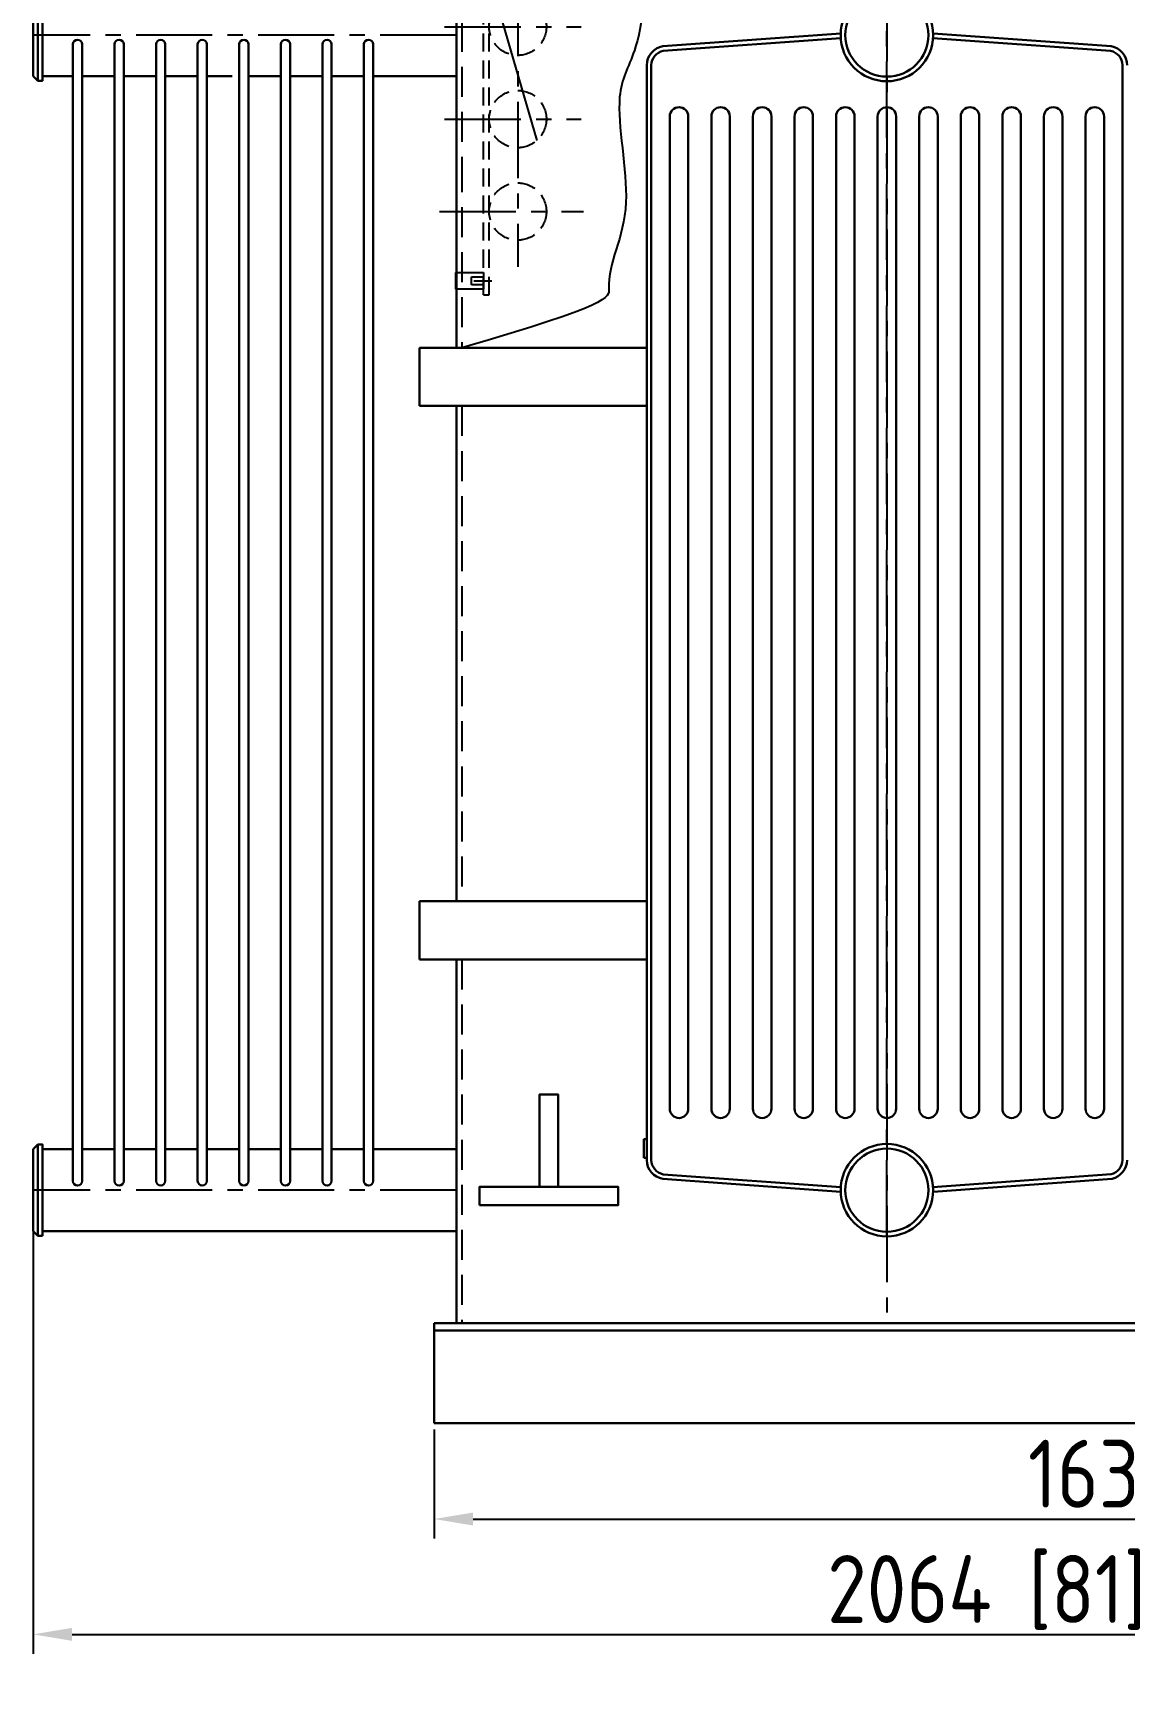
# Model space of a CAD drawing. Header units: inches. Extents: x 198356 to 209798, y -190593 to -183267.
# Drawn here: x 202446 to 203628, y -186326 to -184529 of the extents above; entities that cross this region are included whole.
import ezdxf

# ---------------------------------------------------------------- set-up
doc = ezdxf.new("R2010")
doc.units = ezdxf.units.IN
doc.header["$LTSCALE"] = 13
doc.linetypes.add('CENTERX2', pattern=[101.6, 63.5, -12.7, 12.7, -12.7])
doc.linetypes.add('DASHED', pattern=[0.75, 0.5, -0.25])
for name, color, linetype in [('1', 4, 'Continuous'), ('4虚线层', 6, 'DASHED'), ('粗实线', 4, 'Continuous')]:
    doc.layers.add(name, color=color, linetype=linetype)
doc.layers.add('2细实线', color=3, linetype='Continuous', lineweight=20)
doc.layers.add('标注、文本', color=3, linetype='Continuous', lineweight=25)
doc.styles.get("Standard").update_dxf_attribs({"font": 'gbenor.shx', "bigfont": 'gbcbig.shx'})
doc.dimstyles.new('英寸 1-10', dxfattribs={"dimscale": 14, "dimtxt": 3.5, "dimasz": 2, "dimexe": 1.5, "dimexo": 0.5, "dimgap": 0.5, "dimtad": 1, "dimtoh": 1, "dimdec": 0, "dimdsep": 46, "dimtxsty": 'Standard', "dimcen": 2.5, "dimclrd": 3, "dimclre": 3, "dimclrt": 3, "dimadec": 0, "dimazin": 2, "dimtfac": 1, "dimtdec": 0, "dimtmove": 0, "dimatfit": 2, "dimfxl": 1, "dimarcsym": 0})

# ---------------------------------------------------------------- blocks, each defined once
blk = doc.blocks.new('*D80')
at = {"layer": '2细实线', "color": 3, "linetype": 'ByBlock', "lineweight": -2}
for p, q in [((202880.5, -186039.8), (202880.5, -186157.7)), ((204510.5, -186039.8), (204510.5, -186157.7)), ((202922.5, -186136.7), (204468.5, -186136.7))]:
    blk.add_line(p, q, dxfattribs=at)
at = {"layer": '2细实线', "color": 3, "linetype": 'ByBlock'}
for points in [[(202922.5, -186129.7), (202922.5, -186143.7), (202880.5, -186136.7)], [(204468.5, -186129.7), (204468.5, -186143.7), (204510.5, -186136.7)]]:
    blk.add_solid(points, dxfattribs=at)
at = {"layer": 'Defpoints', "color": 0, "linetype": 'ByBlock'}
for p in [(202880.5, -186032.8), (204510.5, -186032.8), (204510.5, -186136.7)]:
    blk.add_point(p, dxfattribs=at)
at = {"layer": '2细实线', "color": 3, "linetype": 'ByBlock', "insert": (203695.5, -186091.4), "char_height": 73.5, "attachment_point": 5}
blk.add_mtext('1630 [64]', dxfattribs=at)
blk = doc.blocks.new('*D84')
at = {"layer": '2细实线', "color": 3, "linetype": 'ByBlock', "lineweight": -2}
for p, q in [((202446.5, -185787.8), (202446.5, -186282.5)), ((204510.5, -186080.7), (204510.5, -186282.5)), ((202488.5, -186261.5), (204468.5, -186261.5))]:
    blk.add_line(p, q, dxfattribs=at)
at = {"layer": '2细实线', "color": 3, "linetype": 'ByBlock'}
for points in [[(202488.5, -186254.5), (202488.5, -186268.5), (202446.5, -186261.5)], [(204468.5, -186254.5), (204468.5, -186268.5), (204510.5, -186261.5)]]:
    blk.add_solid(points, dxfattribs=at)
at = {"layer": 'Defpoints', "color": 0, "linetype": 'ByBlock'}
for p in [(202446.5, -185780.8), (204510.5, -186073.7), (204510.5, -186261.5)]:
    blk.add_point(p, dxfattribs=at)
at = {"layer": '2细实线', "color": 3, "linetype": 'ByBlock', "insert": (203478.5, -186216.2), "char_height": 73.5, "attachment_point": 5}
blk.add_mtext('2064 [81]', dxfattribs=at)
blk = doc.blocks.new('A$C3F113F42')
at = {"layer": '1', "color": 1, "linetype": 'CENTERX2', "lineweight": -3, "ltscale": 0.1}
for p, q in [((84.7, 340.8), (84.7, 30.3)), ((5.5, 290), (153.3, 290)), ((5.5, 190), (153.3, 190)), ((0, 90), (155.7, 90))]:
    blk.add_line(p, q, dxfattribs=at)
at = {"layer": '4虚线层', "ltscale": 3}
for p, q in [((53.7, 380), (47.7, 380)), ((47.7, 0), (47.7, 380)), ((53.7, 0), (53.7, 380)), ((37, 365), (62.1, 365)), ((37, 15), (62.1, 15)), ((47.7, 0), (53.7, 0))]:
    blk.add_line(p, q, dxfattribs=at)
at = {"layer": '4虚线层', "ltscale": 5}
for points in [[(17.7, 373.9), (47.7, 373.9), (47.7, 356.1), (17.7, 356.1)], [(17.7, 373.9), (47.7, 373.9), (47.7, 356.1), (17.7, 356.1)], [(17.7, 23.9), (47.7, 23.9), (47.7, 6.1), (17.7, 6.1)], [(17.7, 23.9), (47.7, 23.9), (47.7, 6.1), (17.7, 6.1)]]:
    blk.add_lwpolyline(points, close=True, dxfattribs=at)
at = {"layer": '4虚线层', "ltscale": 3}
for points in [[(34.8, 369.3), (47.7, 369.3), (47.7, 360.7), (34.8, 360.7)], [(34.8, 369.3), (47.7, 369.3), (47.7, 360.7), (34.8, 360.7)], [(34.8, 19.3), (47.7, 19.3), (47.7, 10.7), (34.8, 10.7)], [(34.8, 19.3), (47.7, 19.3), (47.7, 10.7), (34.8, 10.7)]]:
    blk.add_lwpolyline(points, close=True, dxfattribs=at)
for centre in [(84.7, 290), (84.7, 190), (84.7, 90)]:
    blk.add_circle(centre, 31, dxfattribs=at)

msp = doc.modelspace()

# ---------------------------------------------------------------- linework, layer by layer
at = {"layer": '1', "color": 1, "linetype": 'CENTERX2', "lineweight": -3, "ltscale": 0.1}
for p, q in [((203370.464, -184212.802), (203370.464, -185924.802)), ((203370.464, -185830.846), (203370.464, -184480.802)), ((202904.464, -184530.802), (202446.464, -184530.802)), ((202904.464, -185780.802), (202446.464, -185780.802))]:
    msp.add_line(p, q, dxfattribs=at)
at = {"layer": '1', "ltscale": 5}
msp.add_line((203620.464, -185924.802), (202880.464, -185924.802), dxfattribs=at)
at = {"layer": '4虚线层', "ltscale": 5}
for p, q in [((202910.464, -184223.802), (202910.464, -184668.181)), ((202910.464, -184668.302), (202910.464, -184869.181)), ((202910.464, -184932.181), (202910.464, -185468.181)), ((202910.464, -185531.181), (202910.464, -185924.802))]:
    msp.add_line(p, q, dxfattribs=at)
at = {"layer": '标注、文本', "ltscale": 16.7707}
msp.add_line((202796.692, -183971.446), (202991.481, -184645.037), dxfattribs=at)
at = {"layer": '标注、文本', "color": 4, "lineweight": 30}
for p, q in [((203127.849, -184542.996), (203320.498, -184528.981)), ((203420.431, -184528.981), (203613.08, -184542.996)), ((203128.493, -184547.956), (203320.568, -184534.023)), ((203420.361, -184534.023), (203612.596, -184547.968)), ((203110.464, -184563.373), (203110.464, -185748.276)), ((203115.464, -184563.373), (203115.464, -185748.276)), ((203625.464, -184563.373), (203625.464, -185748.276)), ((203135.464, -184618.901), (203135.464, -185692.747)), ((203155.464, -184618.901), (203155.464, -185692.747)), ((203180.464, -184618.901), (203180.464, -185692.747)), ((203200.464, -184618.901), (203200.464, -185692.747)), ((203225.464, -184618.901), (203225.464, -185692.747)), ((203245.464, -184618.901), (203245.464, -185692.747)), ((203270.464, -184618.901), (203270.464, -185692.747)), ((203290.464, -184618.901), (203290.464, -185692.747)), ((203315.464, -184618.901), (203315.464, -185692.747)), ((203335.464, -184618.901), (203335.464, -185692.747)), ((203360.464, -184618.901), (203360.464, -185692.747)), ((203380.464, -184618.901), (203380.464, -185692.747)), ((203405.464, -184618.901), (203405.464, -185692.747)), ((203425.464, -184618.901), (203425.464, -185692.747)), ((203450.464, -184618.901), (203450.464, -185692.747)), ((203470.464, -184618.901), (203470.464, -185692.747)), ((203495.464, -184618.901), (203495.464, -185692.747)), ((203515.464, -184618.901), (203515.464, -185692.747)), ((203540.464, -184618.901), (203540.464, -185692.747)), ((203560.464, -184618.901), (203560.464, -185692.747)), ((203585.464, -184618.901), (203585.464, -185692.747)), ((203605.464, -184618.901), (203605.464, -185692.747)), ((203127.854, -185768.588), (203320.498, -185782.677)), ((203128.493, -185763.692), (203320.568, -185777.625)), ((203613.368, -185763.624), (203420.361, -185777.625)), ((203614.245, -185768.567), (203420.431, -185782.667)), ((202880.464, -185924.802), (202880.464, -185932.802)), ((202880.464, -185924.802), (202880.464, -185932.802)), ((203800.464, -185924.802), (202880.464, -185924.802)), ((202880.464, -185932.802), (202880.464, -185924.802)), ((203800.464, -185932.802), (202880.464, -185932.802)), ((202880.464, -186032.802), (202880.464, -185932.802)), ((204510.464, -186032.802), (202880.464, -186032.802))]:
    msp.add_line(p, q, dxfattribs=at)
msp.add_lwpolyline([(203107.464, -185745.762), (203110.464, -185745.762), (203110.464, -185725.762), (203107.464, -185725.762)], close=True, dxfattribs=at)
for centre, radius in [((203370.464, -184530.802), 50), ((203370.464, -184530.802), 45), ((203370.464, -184530.802), 45), ((203370.464, -185780.846), 50), ((203370.464, -185780.846), 45), ((203370.464, -185780.846), 45), ((203370.464, -185780.846), 45)]:
    msp.add_circle(centre, radius, dxfattribs=at)
for centre, radius, start, end in [((203131.599, -184563.8), 21.139, 100.218513, 178.840647), ((203131.611, -184563.805), 16.152, 101.127474, 178.467606), ((203609.274, -184563.82), 16.196, 1.583015, 78.165793), ((203609.328, -184563.802), 21.141, 1.163402, 79.777437), ((203145.464, -184618.901), 10, 0, 180), ((203190.464, -184618.901), 10, 0, 180), ((203235.464, -184618.901), 10, 0, 180), ((203280.464, -184618.901), 10, 0, 180), ((203325.464, -184618.901), 10, 0, 180), ((203370.464, -184618.901), 10, 0, 180), ((203415.464, -184618.901), 10, 0, 180), ((203460.464, -184618.901), 10, 0, 180), ((203505.464, -184618.901), 10, 0, 180), ((203550.464, -184618.901), 10, 0, 180), ((203595.464, -184618.901), 10, 0, 180), ((203145.464, -185692.747), 10, 180, 0), ((203190.464, -185692.747), 10, 180, 0), ((203235.464, -185692.747), 10, 180, 0), ((203280.464, -185692.747), 10, 180, 0), ((203325.464, -185692.747), 10, 180, 0), ((203370.464, -185692.747), 10, 180, 0), ((203415.464, -185692.747), 10, 180, 0), ((203460.464, -185692.747), 10, 180, 0), ((203505.464, -185692.747), 10, 180, 0), ((203550.464, -185692.747), 10, 180, 0), ((203595.464, -185692.747), 10, 180, 0), ((203131.463, -185747.899), 21.001, 181.026292, 260.105034), ((203131.611, -185747.844), 16.152, 181.532394, 258.872526), ((203608.958, -185747.708), 16.516, 285.486956, 358.030402), ((203608.946, -185747.703), 21.526, 284.250407, 358.476592)]:
    msp.add_arc(centre, radius, start, end, dxfattribs=at)
at = {"layer": '标注、文本'}
msp.add_open_spline([(202903.964, -184405.502), (202923.823, -184430.709), (202990.794, -184459.946), (203118.9, -184424.277), (203102.84, -184548.012), (203071.271, -184595.378), (203101.998, -184732.175), (203062.828, -184782.403), (203072.046, -184822.967), (202910.464, -184869.181)], degree=3, knots=[46.48517865, 46.48517865, 46.48517865, 46.48517865, 107.31807986, 245.10158159, 352.81914888, 424.8157063, 530.90714739, 653.28050704, 687.30403175, 687.30403175, 687.30403175, 687.30403175], dxfattribs=at)
at = {"layer": '粗实线', "lineweight": 30}
for p, q in [((202904.464, -184668.181), (202904.464, -184223.802)), ((202451.464, -184481.346), (202451.464, -184580.346)), ((202489.464, -185770.802), (202489.464, -184540.802)), ((202489.464, -185770.802), (202489.464, -184540.802)), ((202489.464, -185770.802), (202489.464, -184540.802)), ((202489.464, -185770.802), (202489.464, -184540.802)), ((202489.464, -185770.802), (202489.464, -184540.802)), ((202494.464, -184535.802), (202494.464, -184535.802)), ((202494.464, -184535.802), (202494.464, -184535.802)), ((202494.464, -184535.802), (202494.464, -184535.802)), ((202494.464, -184535.802), (202494.464, -184535.802)), ((202494.464, -184535.802), (202494.464, -184535.802)), ((202499.464, -184540.802), (202499.464, -185770.802)), ((202499.464, -184540.802), (202499.464, -185770.802)), ((202499.464, -184540.802), (202499.464, -185770.802)), ((202499.464, -184540.802), (202499.464, -185770.802)), ((202499.464, -184540.802), (202499.464, -185770.802)), ((202534.464, -185770.802), (202534.464, -184540.802)), ((202539.464, -184535.802), (202539.464, -184535.802)), ((202544.464, -184540.802), (202544.464, -185770.802)), ((202579.464, -185770.802), (202579.464, -184540.802)), ((202584.464, -184535.802), (202584.464, -184535.802)), ((202589.464, -184540.802), (202589.464, -185770.802)), ((202624.464, -185770.802), (202624.464, -184540.802)), ((202629.464, -184535.802), (202629.464, -184535.802)), ((202634.464, -184540.802), (202634.464, -185770.802)), ((202669.464, -185770.802), (202669.464, -184540.802)), ((202669.464, -185770.802), (202669.464, -184540.802)), ((202669.464, -185770.802), (202669.464, -184540.802)), ((202669.464, -185770.802), (202669.464, -184540.802)), ((202669.464, -185770.802), (202669.464, -184540.802)), ((202674.464, -184535.802), (202674.464, -184535.802)), ((202674.464, -184535.802), (202674.464, -184535.802)), ((202674.464, -184535.802), (202674.464, -184535.802)), ((202674.464, -184535.802), (202674.464, -184535.802)), ((202674.464, -184535.802), (202674.464, -184535.802)), ((202679.464, -184540.802), (202679.464, -185770.802)), ((202679.464, -184540.802), (202679.464, -185770.802)), ((202679.464, -184540.802), (202679.464, -185770.802)), ((202679.464, -184540.802), (202679.464, -185770.802)), ((202679.464, -184540.802), (202679.464, -185770.802)), ((202714.464, -185770.802), (202714.464, -184540.802)), ((202719.464, -184535.802), (202719.464, -184535.802)), ((202724.464, -184540.802), (202724.464, -185770.802)), ((202759.464, -185770.802), (202759.464, -184540.802)), ((202764.464, -184535.802), (202764.464, -184535.802)), ((202769.464, -184540.802), (202769.464, -185770.802)), ((202804.464, -185770.802), (202804.464, -184540.802)), ((202809.464, -184535.802), (202809.464, -184535.802)), ((202814.464, -184540.802), (202814.464, -185770.802)), ((202446.464, -184575.346), (202451.464, -184580.346)), ((202661.964, -184575.302), (202634.464, -184575.302)), ((202904.464, -184869.181), (202904.464, -184668.302)), ((202864.464, -184932.181), (202864.464, -184869.181)), ((202864.464, -184869.181), (203110.464, -184869.181)), ((202864.464, -184932.181), (203110.464, -184932.181)), ((202904.464, -185468.181), (202904.464, -184932.181)), ((202864.464, -185468.181), (203110.464, -185468.181)), ((202864.464, -185531.181), (202864.464, -185468.181)), ((202864.464, -185531.181), (203110.464, -185531.181)), ((202904.464, -185924.802), (202904.464, -185531.181)), ((202446.464, -185736.346), (202451.464, -185731.346)), ((202451.464, -185830.346), (202451.464, -185731.346)), ((202669.464, -185736.302), (202634.464, -185736.302)), ((202696.464, -185736.302), (202679.464, -185736.302)), ((202494.464, -185775.802), (202494.464, -185775.802)), ((202494.464, -185775.802), (202494.464, -185775.802)), ((202494.464, -185775.802), (202494.464, -185775.802)), ((202494.464, -185775.802), (202494.464, -185775.802)), ((202494.464, -185775.802), (202494.464, -185775.802)), ((202539.464, -185775.802), (202539.464, -185775.802)), ((202584.464, -185775.802), (202584.464, -185775.802)), ((202629.464, -185775.802), (202629.464, -185775.802)), ((202674.464, -185775.802), (202674.464, -185775.802)), ((202674.464, -185775.802), (202674.464, -185775.802)), ((202674.464, -185775.802), (202674.464, -185775.802)), ((202674.464, -185775.802), (202674.464, -185775.802)), ((202674.464, -185775.802), (202674.464, -185775.802)), ((202719.464, -185775.802), (202719.464, -185775.802)), ((202764.464, -185775.802), (202764.464, -185775.802)), ((202809.464, -185775.802), (202809.464, -185775.802)), ((202446.464, -185825.346), (202451.464, -185830.346)), ((202456.464, -185825.302), (202904.464, -185825.302))]:
    msp.add_line(p, q, dxfattribs=at)
for points in [[(202446.464, -184575.346), (202446.464, -184486.346)], [(202451.464, -184481.346), (202456.464, -184481.346), (202456.464, -184580.346), (202451.464, -184580.346)], [(202489.464, -184575.302), (202456.464, -184575.302)], [(202534.464, -184575.302), (202499.464, -184575.302)], [(202579.464, -184575.302), (202544.464, -184575.302)], [(202624.464, -184575.302), (202589.464, -184575.302)], [(202714.464, -184575.302), (202679.464, -184575.302)], [(202759.464, -184575.302), (202724.464, -184575.302)], [(202804.464, -184575.302), (202769.464, -184575.302)], [(202904.464, -184575.302), (202814.464, -184575.302)], [(202446.464, -185736.346), (202446.464, -185825.346)], [(202456.464, -185830.346), (202456.464, -185731.346), (202451.464, -185731.346)], [(202489.464, -185736.302), (202456.464, -185736.302)], [(202534.464, -185736.302), (202499.464, -185736.302)], [(202579.464, -185736.302), (202544.464, -185736.302)], [(202624.464, -185736.302), (202589.464, -185736.302)], [(202714.464, -185736.302), (202679.464, -185736.302)], [(202759.464, -185736.302), (202724.464, -185736.302)], [(202804.464, -185736.302), (202769.464, -185736.302)], [(202904.464, -185736.302), (202814.464, -185736.302)], [(202904.464, -185843.6), (202904.464, -185754.6)], [(202451.464, -185830.346), (202456.464, -185830.346)]]:
    msp.add_lwpolyline(points, dxfattribs=at)
for points in [[(202994.535, -185777.128), (203014.535, -185777.128), (203014.535, -185677.128), (202994.535, -185677.128)], [(202929.535, -185797.128), (203079.535, -185797.128), (203079.535, -185777.128), (202929.535, -185777.128)]]:
    msp.add_lwpolyline(points, close=True, dxfattribs=at)
for centre, start, end in [((202494.464, -184540.802), 90, 180), ((202494.464, -184540.802), 90, 180), ((202494.464, -184540.802), 90, 180), ((202494.464, -184540.802), 90, 180), ((202494.464, -184540.802), 90, 180), ((202494.464, -184540.802), 0, 90), ((202494.464, -184540.802), 0, 90), ((202494.464, -184540.802), 0, 90), ((202494.464, -184540.802), 0, 90), ((202494.464, -184540.802), 0, 90), ((202539.464, -184540.802), 90, 180), ((202539.464, -184540.802), 0, 90), ((202584.464, -184540.802), 90, 180), ((202584.464, -184540.802), 0, 90), ((202629.464, -184540.802), 90, 180), ((202629.464, -184540.802), 0, 90), ((202674.464, -184540.802), 90, 180), ((202674.464, -184540.802), 90, 180), ((202674.464, -184540.802), 90, 180), ((202674.464, -184540.802), 90, 180), ((202674.464, -184540.802), 90, 180), ((202674.464, -184540.802), 0, 90), ((202674.464, -184540.802), 0, 90), ((202674.464, -184540.802), 0, 90), ((202674.464, -184540.802), 0, 90), ((202674.464, -184540.802), 0, 90), ((202719.464, -184540.802), 90, 180), ((202719.464, -184540.802), 0, 90), ((202764.464, -184540.802), 90, 180), ((202764.464, -184540.802), 0, 90), ((202809.464, -184540.802), 90, 180), ((202809.464, -184540.802), 0, 90), ((202494.464, -185770.802), 180, 270), ((202494.464, -185770.802), 180, 270), ((202494.464, -185770.802), 180, 270), ((202494.464, -185770.802), 180, 270), ((202494.464, -185770.802), 180, 270), ((202494.464, -185770.802), 270, 0), ((202494.464, -185770.802), 270, 0), ((202494.464, -185770.802), 270, 0), ((202494.464, -185770.802), 270, 0), ((202494.464, -185770.802), 270, 0), ((202539.464, -185770.802), 180, 270), ((202539.464, -185770.802), 270, 0), ((202584.464, -185770.802), 180, 270), ((202584.464, -185770.802), 270, 0), ((202629.464, -185770.802), 180, 270), ((202629.464, -185770.802), 270, 0), ((202674.464, -185770.802), 180, 270), ((202674.464, -185770.802), 180, 270), ((202674.464, -185770.802), 180, 270), ((202674.464, -185770.802), 180, 270), ((202674.464, -185770.802), 180, 270), ((202674.464, -185770.802), 270, 0), ((202674.464, -185770.802), 270, 0), ((202674.464, -185770.802), 270, 0), ((202674.464, -185770.802), 270, 0), ((202674.464, -185770.802), 270, 0), ((202719.464, -185770.802), 180, 270), ((202719.464, -185770.802), 270, 0), ((202764.464, -185770.802), 180, 270), ((202764.464, -185770.802), 270, 0), ((202809.464, -185770.802), 180, 270), ((202809.464, -185770.802), 270, 0)]:
    msp.add_arc(centre, 5, start, end, dxfattribs=at)

# ---------------------------------------------------------------- block references
at = {"layer": '标注、文本'}
msp.add_blockref('A$C3F113F42', (202886.216, -184811.798), dxfattribs=at)

# ---------------------------------------------------------------- dimensions: what is measured, and where the dimension line sits
at = {"layer": '2细实线', "linetype": 'ByBlock'}
for base, p1, p2, picture, middle in [((204510.464, -186261.491), (202446.464, -185780.846), (204510.464, -186073.739), '*D84', (203478.464, -186216.209)), ((204510.464, -186136.677), (202880.464, -186032.802), (204510.464, -186032.802), '*D80', (203695.464, -186091.395))]:
    dim = msp.add_linear_dim(base=base, p1=p1, p2=p2, dimstyle='英寸 1-10', override={"dimtxt": 5.25, "dimasz": 3}, dxfattribs=at)
    dim.commit()
    dim.dimension.update_dxf_attribs({"geometry": picture, "text_midpoint": middle})

doc.saveas('drawing.dxf')
